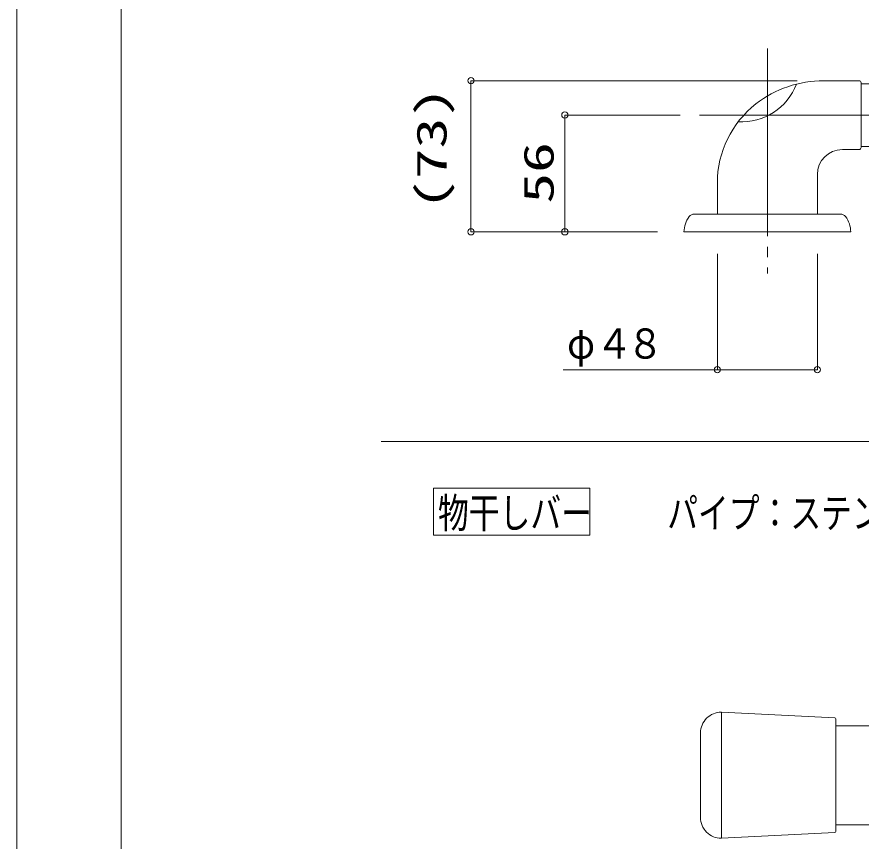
# Model space of a CAD drawing. Units: millimetres on the paper. Extents: x -305 to 305, y -152 to 152.
# Drawn here: x -301 to -220, y -77.7 to 1.4 of the extents above; entities that cross this region are included whole.
import ezdxf
from ezdxf.enums import TextEntityAlignment as Align

# ---------------------------------------------------------------- set-up
doc = ezdxf.new("R2010")
doc.units = ezdxf.units.MM
doc.linetypes.add('LONG_CHAIN', pattern=[21, 18, -1, 1, -1])
for name, color, linetype, lineweight in [('0-0_0', 7, 'Continuous', 9), ('0-1_VIEW0001', 7, 'Continuous', 9), ('0-2_VIEW0010', 7, 'Continuous', 9), ('0-4_図面枠', 3, 'Continuous', 9), ('0-5_DEFPOINTS', 7, 'Continuous', 9)]:
    doc.layers.add(name, color=color, linetype=linetype, lineweight=lineweight)
doc.styles.add('ＭＳ ゴシック', font='')
doc.styles.get('ＭＳ ゴシック').set_extended_font_data('MS Gothic')

# ---------------------------------------------------------------- blocks, each defined once
blk = doc.blocks.new('_ORIGIN')
at = {"layer": '0-0_0'}
blk.add_line((0, 0), (-1, 0), dxfattribs=at)
blk.add_circle((0, 0), 0.5, dxfattribs=at)

msp = doc.modelspace()

# ---------------------------------------------------------------- linework, layer by layer
at = {"layer": '0-1_VIEW0001', "linetype": 'LONG_CHAIN'}
for p, q in [((-228.986, -1.635), (-228.986, -23.215)), ((-235.496, -8.013), (-103.678, -8.013))]:
    msp.add_line(p, q, dxfattribs=at)
at = {"layer": '0-1_VIEW0001'}
for p, q in [((-226.112, -4.713), (-257.431, -4.713)), ((-220.186, -4.713), (-223.572, -4.713)), ((-257.431, -18.613), (-257.431, -5.313)), ((-219.986, -4.973), (-219.986, -4.913)), ((-219.986, -4.973), (-219.986, -4.913)), ((-219.986, -4.973), (-219.986, -11.053)), ((-219.986, -5.013), (-117.986, -5.013)), ((-237.366, -8.013), (-248.421, -8.013)), ((-248.421, -8.613), (-248.421, -18.613)), ((-220.186, -11.313), (-221.786, -11.313)), ((-219.986, -11.013), (-216.687, -11.013)), ((-219.986, -11.053), (-219.986, -11.113)), ((-219.986, -11.053), (-219.986, -11.113)), ((-224.186, -13.713), (-224.186, -17.513)), ((-233.786, -14.524), (-233.786, -17.513)), ((-236.011, -17.513), (-228.986, -17.513)), ((-221.961, -17.513), (-228.986, -17.513)), ((-239.526, -19.213), (-257.431, -19.213)), ((-254.892, -19.213), (-248.421, -19.213)), ((-236.986, -19.213), (-228.986, -19.213)), ((-220.986, -19.213), (-228.986, -19.213)), ((-233.786, -21.313), (-233.786, -32.442)), ((-224.186, -21.313), (-224.186, -32.442)), ((-233.786, -32.442), (-248.568, -32.442)), ((-233.186, -32.442), (-224.786, -32.442)), ((-266.063, -39.321), (94.013, -39.321)), ((-261.027, -48.316), (-261.027, -43.816)), ((-261.027, -43.816), (-246.027, -43.816)), ((-246.027, -48.316), (-246.027, -43.816)), ((-261.027, -48.316), (-246.027, -48.316))]:
    msp.add_line(p, q, dxfattribs=at)
for centre, radius, start, end in [((-223.572, -15.313), 10.6, 90, 127.87515), ((-220.186, -4.913), 0.2, 0, 90), ((-220.186, -4.913), 0.2, 0, 90), ((-231.474, -2.998), 5.669, 266.84819, 338.88462), ((-224.186, -14.524), 9.6, 127.87515, 180), ((-221.786, -13.713), 2.4, 90, 180), ((-220.186, -11.113), 0.2, 270, 0), ((-220.186, -11.113), 0.2, 270, 0), ((-234.586, -19.213), 2.4, 142.33011, 180), ((-236.011, -18.113), 0.6, 90, 142.33011), ((-221.961, -18.113), 0.6, 37.66989, 90), ((-223.386, -19.213), 2.4, 0, 37.66989)]:
    msp.add_arc(centre, radius, start, end, dxfattribs=at)
at = {"layer": '0-2_VIEW0010'}
for p, q in [((-222.402, -65.939), (-222.402, -76.748)), ((-222.402, -66.594), (-186.132, -66.594)), ((-235.402, -67.294), (-235.402, -75.394)), ((-222.402, -76.094), (-186.503, -76.094)), ((-233.402, -77.394), (-222.497, -76.848))]:
    msp.add_line(p, q, dxfattribs=at)
msp.add_lwpolyline([(-222.497, -65.839), (-233.402, -65.294), (-233.402, -77.394)], dxfattribs=at)
for centre, radius, start, end in [((-233.402, -67.294), 2, 89.99882, 180.00106), ((-222.502, -65.939), 0.1, 359.99138, 87.14801), ((-233.402, -75.394), 2, 179.99894, 270.00118), ((-222.502, -76.749), 0.1, 272.85199, 0.00862)]:
    msp.add_arc(centre, radius, start, end, dxfattribs=at)
at = {"layer": '0-4_図面枠'}
msp.add_lwpolyline([(-291.017, -138.498), (108.983, -138.498), (108.983, 138.502), (-291.017, 138.502)], close=True, dxfattribs=at)
at = {"layer": '0-5_DEFPOINTS'}
msp.add_line((-301.017, -148.498), (-301.017, 148.502), dxfattribs=at)

# ---------------------------------------------------------------- block references
at = {"layer": '0-1_VIEW0001', "xscale": 0.6, "yscale": 0.6}
for p, rotation in [((-257.431, -4.713), 90), ((-248.421, -8.013), 90), ((-257.431, -19.213), 270), ((-248.421, -19.213), 270), ((-233.786, -32.442), 180)]:
    msp.add_blockref('_ORIGIN', p, dxfattribs=dict(at, rotation=rotation))
msp.add_blockref('_ORIGIN', (-224.186, -32.442), dxfattribs=at)

# ---------------------------------------------------------------- texts
at = {"layer": '0-1_VIEW0001', "style": 'ＭＳ ゴシック', "width": 1.5}
for s, p in [('(73)', (-258.911, -17.105)), ('56', (-248.629, -16.504))]:
    msp.add_text(s, height=2.889, rotation=90, dxfattribs=at).set_placement(p, align=Align.BOTTOM_LEFT)
at = {"layer": '0-1_VIEW0001', "style": 'ＭＳ ゴシック'}
for s, width, p in [('φ', 0.9, (-248.21, -32.243)), ('４', 0.9, (-245.462, -32.243)), ('８', 0.9, (-242.48, -32.243)), ('物干しバー', 0.75, (-260.599, -48.495)), ('パイプ：ステンレス製／パイプキャップ：樹脂製', 0.75, (-238.599, -48.495))]:
    msp.add_text(s, height=2.889, dxfattribs=dict(at, width=width)).set_placement(p, align=Align.BOTTOM_LEFT)

doc.saveas('drawing.dxf')
